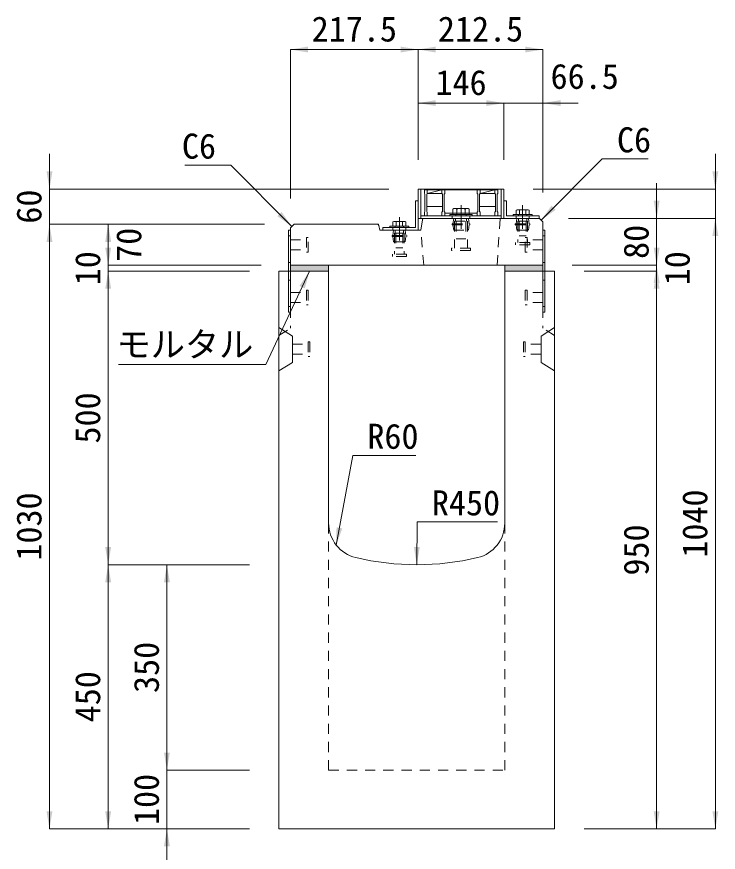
# Model space of a CAD drawing. Units: millimetres at full size. Extents: x -1934 to 78146, y -143454 to -112471.
# Drawn here: x 13717 to 14912, y -138222 to -136798 of the extents above; entities that cross this region are included whole.
import ezdxf
from ezdxf.enums import TextEntityAlignment as Align

# ---------------------------------------------------------------- set-up
doc = ezdxf.new("R2010")
doc.units = ezdxf.units.MM
doc.header["$LTSCALE"] = 23
for name, pattern in [('CHAIN', [18.5, 12, -1.5, 3.5, -1.5]), ('USER2', [1.35, 0.75, -0.6]), ('USER3', [1.35, 0.75, -0.6])]:
    doc.linetypes.add(name, pattern=pattern)
for name, color, linetype, lineweight in [('インサート', 92, 'USER2', 9), ('グレーチング', 7, 'Continuous', 9), ('ジョイント', 7, 'Continuous', 5), ('モルタル', 7, 'Continuous', 13), ('作業エリア', 11, 'Continuous', 13), ('受枠', 3, 'Continuous', 13), ('寸法線', 7, 'Continuous', 13), ('引出線', 4, 'Continuous', 13), ('本体', 2, 'Continuous', 13), ('ｲﾝｻｰﾄ', 3, 'USER3', 5)]:
    doc.layers.add(name, color=color, linetype=linetype, lineweight=lineweight)
doc.layers.add('ハッチング_モルタル', color=30, linetype='Continuous')
doc.styles.add('ＭＳ ゴシック', font='')
doc.styles.get('ＭＳ ゴシック').set_extended_font_data('MS Gothic')

# ---------------------------------------------------------------- blocks, each defined once
blk = doc.blocks.new('filled_arrow')
at = {"color": 0, "linetype": 'Continuous', "lineweight": -2}
blk.add_solid([(7.5, 1.25), (0, 0), (7.5, -1.25)], dxfattribs=at)

msp = doc.modelspace()

# ---------------------------------------------------------------- hatches: boundary and pattern name
at = {"layer": 'ハッチング_モルタル'}
for points in [[(14183.15, -137221.87), (14183.15, -137231.87), (14248.15, -137231.87), (14248.15, -137221.87)], [(14548.15, -137221.87), (14548.15, -137231.87), (14613.15, -137231.87), (14613.15, -137221.87)]]:
    msp.add_hatch(color=256, dxfattribs=at).paths.add_polyline_path(points)

# ---------------------------------------------------------------- linework, layer by layer
at = {"layer": 'インサート', "linetype": 'Continuous', "lineweight": 13}
for p, q in [((14461.66, -137125.07), (14459.8, -137125.92)), ((14459.8, -137125.92), (14459.8, -137135.07)), ((14485.64, -137125.07), (14461.66, -137125.07)), ((14485.64, -137125.07), (14487.5, -137125.92)), ((14487.5, -137125.92), (14487.5, -137135.07)), ((14569.17, -137127.07), (14567.7, -137127.92)), ((14567.7, -137127.92), (14567.7, -137135.07)), ((14569.17, -137127.07), (14588.13, -137127.07)), ((14588.13, -137127.07), (14589.6, -137127.92)), ((14589.6, -137127.92), (14589.6, -137135.07)), ((14487.5, -137135.07), (14459.8, -137135.07)), ((14567.7, -137135.07), (14589.6, -137135.07)), ((14359.17, -137147.07), (14357.7, -137147.92)), ((14357.7, -137147.92), (14357.7, -137155.07)), ((14357.7, -137155.07), (14379.6, -137155.07)), ((14359.17, -137147.07), (14378.13, -137147.07)), ((14378.13, -137147.07), (14379.6, -137147.92)), ((14379.6, -137147.92), (14379.6, -137155.07))]:
    msp.add_line(p, q, dxfattribs=at)
at = {"layer": 'インサート', "linetype": 'Continuous', "lineweight": 5}
for p, q in [((14466.73, -137125.92), (14466.73, -137135.07)), ((14480.58, -137125.92), (14480.58, -137135.07)), ((14573.18, -137127.92), (14573.18, -137135.07)), ((14584.13, -137127.92), (14584.13, -137135.07)), ((14363.18, -137147.92), (14363.18, -137155.07)), ((14374.13, -137147.92), (14374.13, -137155.07))]:
    msp.add_line(p, q, dxfattribs=at)
at = {"layer": 'インサート', "linetype": 'Continuous'}
for p, q in [((14492.65, -137135.07), (14454.65, -137135.07)), ((14454.65, -137135.07), (14454.65, -137137.37)), ((14492.65, -137137.37), (14454.65, -137137.37)), ((14492.65, -137135.07), (14492.65, -137137.37)), ((14562.65, -137135.07), (14594.65, -137135.07)), ((14562.65, -137135.07), (14562.65, -137137.37)), ((14562.65, -137137.37), (14594.65, -137137.37)), ((14594.65, -137135.07), (14594.65, -137137.37)), ((14352.65, -137155.07), (14384.65, -137155.07)), ((14352.65, -137155.07), (14352.65, -137157.37)), ((14352.65, -137157.37), (14384.65, -137157.37)), ((14384.65, -137155.07), (14384.65, -137157.37))]:
    msp.add_line(p, q, dxfattribs=at)
at = {"layer": 'インサート'}
for p, q in [((14459.9, -137151.12), (14461.15, -137141.87)), ((14461.15, -137141.87), (14486.15, -137141.87)), ((14464.2, -137141.87), (14464.2, -137146.87)), ((14464.65, -137135.07), (14464.65, -137137.37)), ((14482.65, -137135.07), (14482.65, -137137.37)), ((14483.1, -137141.87), (14483.1, -137146.87)), ((14487.4, -137151.12), (14486.15, -137141.87)), ((14567.4, -137151.12), (14568.65, -137141.87)), ((14568.65, -137141.87), (14588.65, -137141.87)), ((14571.53, -137141.87), (14571.53, -137146.87)), ((14571.65, -137135.07), (14571.65, -137137.37)), ((14585.65, -137135.07), (14585.65, -137137.37)), ((14585.78, -137141.87), (14585.78, -137146.87)), ((14589.9, -137151.12), (14588.65, -137141.87)), ((14361.65, -137155.07), (14361.65, -137157.37)), ((14375.65, -137155.07), (14375.65, -137157.37)), ((14458.65, -137151.12), (14488.65, -137151.12)), ((14458.65, -137151.12), (14458.65, -137152.62)), ((14458.65, -137152.62), (14488.65, -137152.62)), ((14459.9, -137152.62), (14461.15, -137161.87)), ((14462.75, -137146.87), (14484.55, -137146.87)), ((14462.75, -137146.87), (14462.75, -137192.37)), ((14465.65, -137146.87), (14465.65, -137176.87)), ((14481.65, -137146.87), (14481.65, -137176.87)), ((14484.55, -137146.87), (14484.55, -137192.37)), ((14487.4, -137152.62), (14486.15, -137161.87)), ((14488.65, -137151.12), (14488.65, -137152.62)), ((14566.15, -137151.12), (14591.15, -137151.12)), ((14566.15, -137151.12), (14566.15, -137152.62)), ((14566.15, -137152.62), (14591.15, -137152.62)), ((14567.4, -137152.62), (14568.65, -137161.87)), ((14570.4, -137146.87), (14586.9, -137146.87)), ((14570.4, -137146.87), (14570.4, -137182.87)), ((14572.65, -137146.87), (14572.65, -137171.87)), ((14584.65, -137146.87), (14584.65, -137171.87)), ((14586.9, -137146.87), (14586.9, -137182.87)), ((14589.9, -137152.62), (14588.65, -137161.87)), ((14591.15, -137151.12), (14591.15, -137152.62)), ((14213.15, -137174.37), (14210.15, -137174.37)), ((14210.15, -137174.37), (14210.15, -137199.37)), ((14213.15, -137199.37), (14213.15, -137174.37)), ((14356.15, -137171.12), (14381.15, -137171.12)), ((14356.15, -137171.12), (14356.15, -137172.62)), ((14356.15, -137172.62), (14381.15, -137172.62)), ((14357.4, -137171.12), (14358.65, -137161.87)), ((14357.4, -137172.62), (14358.65, -137181.87)), ((14358.65, -137161.87), (14378.65, -137161.87)), ((14360.4, -137166.87), (14376.9, -137166.87)), ((14360.4, -137166.87), (14360.4, -137202.87)), ((14361.53, -137161.87), (14361.53, -137166.87)), ((14362.65, -137166.87), (14362.65, -137191.87)), ((14374.65, -137166.87), (14374.65, -137191.87)), ((14375.78, -137161.87), (14375.78, -137166.87)), ((14376.9, -137166.87), (14376.9, -137202.87)), ((14379.9, -137171.12), (14378.65, -137161.87)), ((14379.9, -137172.62), (14378.65, -137181.87)), ((14381.15, -137171.12), (14381.15, -137172.62)), ((14461.15, -137161.87), (14486.15, -137161.87)), ((14568.65, -137161.87), (14588.65, -137161.87)), ((14572.65, -137171.87), (14584.65, -137171.87)), ((14583.15, -137174.37), (14586.15, -137174.37)), ((14583.15, -137199.37), (14583.15, -137174.37)), ((14586.15, -137174.37), (14586.15, -137199.37)), ((14183.15, -137178.37), (14210.15, -137178.37)), ((14183.15, -137178.37), (14183.15, -137195.37)), ((14358.65, -137181.87), (14378.65, -137181.87)), ((14465.65, -137176.87), (14481.65, -137176.87)), ((14566.65, -137186.87), (14566.65, -137182.87)), ((14590.65, -137182.87), (14566.65, -137182.87)), ((14590.65, -137186.87), (14566.65, -137186.87)), ((14613.15, -137178.37), (14586.15, -137178.37)), ((14590.65, -137182.87), (14590.65, -137186.87)), ((14613.15, -137178.37), (14613.15, -137195.37)), ((14183.15, -137195.37), (14210.15, -137195.37)), ((14210.15, -137199.37), (14213.15, -137199.37)), ((14356.65, -137206.87), (14356.65, -137202.87)), ((14380.65, -137202.87), (14356.65, -137202.87)), ((14362.65, -137191.87), (14374.65, -137191.87)), ((14380.65, -137202.87), (14380.65, -137206.87)), ((14457.65, -137196.87), (14457.65, -137192.37)), ((14489.65, -137192.37), (14457.65, -137192.37)), ((14489.65, -137196.87), (14457.65, -137196.87)), ((14489.65, -137192.37), (14489.65, -137196.87)), ((14586.15, -137199.37), (14583.15, -137199.37)), ((14613.15, -137195.37), (14586.15, -137195.37)), ((14380.65, -137206.87), (14356.65, -137206.87))]:
    msp.add_line(p, q, dxfattribs=at)
at = {"layer": 'インサート', "linetype": 'Continuous', "lineweight": 5}
for centre, radius, start, end in [((14463.26, -137132.58), 7.5, 62.50883, 117.49117), ((14473.65, -137153.81), 28.73, 76.05376, 103.94624), ((14484.04, -137132.58), 7.5, 62.50883, 117.49117), ((14570.44, -137131.92), 4.85, 55.61575, 124.38425), ((14578.65, -137145.19), 18.12, 72.41205, 107.58795), ((14586.86, -137131.92), 4.85, 55.61575, 124.38425), ((14360.44, -137151.92), 4.85, 55.61575, 124.38425), ((14368.65, -137165.19), 18.12, 72.41205, 107.58795), ((14376.86, -137151.92), 4.85, 55.61575, 124.38425)]:
    msp.add_arc(centre, radius, start, end, dxfattribs=at)
at = {"layer": 'グレーチング'}
for p, q in [((14411.15, -137093.37), (14411.15, -137099.37)), ((14411.15, -137093.37), (14536.15, -137093.37)), ((14411.15, -137099.37), (14412.15, -137100.37)), ((14412.15, -137100.37), (14412.15, -137130.37)), ((14416.15, -137099.37), (14415.15, -137100.37)), ((14415.15, -137100.37), (14415.15, -137130.37)), ((14416.15, -137093.37), (14416.15, -137099.37)), ((14416.15, -137099.37), (14441.15, -137093.37)), ((14416.15, -137099.37), (14441.15, -137099.37)), ((14441.15, -137093.37), (14441.15, -137099.37)), ((14441.15, -137099.37), (14442.15, -137100.37)), ((14442.15, -137100.37), (14442.15, -137130.37)), ((14446.15, -137099.37), (14445.15, -137100.37)), ((14445.15, -137100.37), (14445.15, -137130.37)), ((14446.15, -137093.37), (14446.15, -137099.37)), ((14501.15, -137093.37), (14501.15, -137099.37)), ((14501.15, -137099.37), (14502.15, -137100.37)), ((14502.15, -137100.37), (14502.15, -137130.37)), ((14506.15, -137099.37), (14505.15, -137100.37)), ((14505.15, -137100.37), (14505.15, -137130.37)), ((14506.15, -137099.37), (14531.15, -137093.37)), ((14506.15, -137093.37), (14506.15, -137099.37)), ((14506.15, -137099.37), (14531.15, -137099.37)), ((14531.15, -137093.37), (14531.15, -137099.37)), ((14531.15, -137099.37), (14532.15, -137100.37)), ((14532.15, -137100.37), (14532.15, -137130.37)), ((14536.15, -137099.37), (14535.15, -137100.37)), ((14535.15, -137100.37), (14535.15, -137130.37)), ((14536.15, -137093.37), (14536.15, -137099.37)), ((14411.15, -137131.37), (14412.15, -137130.37)), ((14411.15, -137137.37), (14411.15, -137131.37)), ((14442.15, -137121.37), (14415.15, -137121.37)), ((14416.15, -137131.37), (14415.15, -137130.37)), ((14416.15, -137137.37), (14416.15, -137131.37)), ((14441.15, -137131.37), (14442.15, -137130.37)), ((14441.15, -137137.37), (14441.15, -137131.37)), ((14446.15, -137131.37), (14445.15, -137130.37)), ((14446.15, -137137.37), (14446.15, -137131.37)), ((14501.15, -137131.37), (14502.15, -137130.37)), ((14501.15, -137137.37), (14501.15, -137131.37)), ((14532.15, -137121.37), (14505.15, -137121.37)), ((14506.15, -137131.37), (14505.15, -137130.37)), ((14506.15, -137137.37), (14506.15, -137131.37)), ((14531.15, -137131.37), (14532.15, -137130.37)), ((14531.15, -137137.37), (14531.15, -137131.37)), ((14536.15, -137131.37), (14535.15, -137130.37)), ((14536.15, -137137.37), (14536.15, -137131.37)), ((14411.15, -137137.37), (14416.15, -137137.37)), ((14441.15, -137137.37), (14446.15, -137137.37)), ((14501.15, -137132.87), (14446.15, -137132.87)), ((14501.15, -137137.37), (14506.15, -137137.37)), ((14531.15, -137137.37), (14536.15, -137137.37))]:
    msp.add_line(p, q, dxfattribs=at)
at = {"layer": 'ジョイント'}
for p, q in [((14179.95, -137161.87), (14183.15, -137161.87)), ((14179.95, -137161.87), (14179.95, -137301.87)), ((14183.15, -137161.87), (14183.15, -137301.87)), ((14613.15, -137161.87), (14616.35, -137161.87)), ((14613.15, -137161.87), (14613.15, -137301.87)), ((14616.35, -137161.87), (14616.35, -137301.87)), ((14179.95, -137301.87), (14183.15, -137301.87)), ((14613.15, -137301.87), (14616.35, -137301.87))]:
    msp.add_line(p, q, dxfattribs=at)
at = {"layer": 'ジョイント', "linetype": 'USER2'}
for p, q in [((14179.95, -137171.87), (14183.15, -137171.87)), ((14613.15, -137171.87), (14616.35, -137171.87)), ((14179.95, -137216.87), (14183.15, -137216.87)), ((14613.15, -137216.87), (14616.35, -137216.87)), ((14179.95, -137246.87), (14183.15, -137246.87)), ((14613.15, -137246.87), (14616.35, -137246.87)), ((14179.95, -137291.87), (14183.15, -137291.87)), ((14613.15, -137291.87), (14616.35, -137291.87))]:
    msp.add_line(p, q, dxfattribs=at)
at = {"layer": 'モルタル'}
for points in [[(14183.15, -137221.87), (14248.15, -137221.87), (14248.15, -137231.87), (14183.15, -137231.87)], [(14548.15, -137221.87), (14613.15, -137221.87), (14613.15, -137231.87), (14548.15, -137231.87)]]:
    msp.add_lwpolyline(points, close=True, dxfattribs=at)
at = {"layer": '作業エリア'}
for p, q in [((14407.77, -137144.43), (14408.15, -137141.87)), ((14408.15, -137141.87), (14410.73, -137141.87)), ((14330.69, -137151.87), (14333.15, -137151.87)), ((14333.15, -137151.87), (14333.63, -137154.29))]:
    msp.add_line(p, q, dxfattribs=at)
at = {"layer": '受枠'}
for p, q in [((14400.65, -137091.87), (14546.65, -137091.87)), ((14400.65, -137091.87), (14400.65, -137141.87)), ((14405.15, -137091.87), (14405.15, -137141.87)), ((14542.15, -137091.87), (14542.15, -137141.87)), ((14546.65, -137091.87), (14546.65, -137141.87)), ((14396.15, -137157.37), (14396.15, -137111.87)), ((14396.15, -137111.87), (14400.65, -137111.87)), ((14400.65, -137111.87), (14400.65, -137161.87)), ((14551.15, -137111.87), (14546.65, -137111.87)), ((14551.15, -137137.37), (14551.15, -137111.87)), ((14400.65, -137141.87), (14546.65, -137141.87)), ((14405.15, -137137.37), (14542.15, -137137.37)), ((14546.65, -137141.87), (14606.65, -137141.87)), ((14606.65, -137137.37), (14551.15, -137137.37)), ((14606.65, -137141.87), (14606.65, -137137.37)), ((14340.65, -137161.87), (14340.65, -137157.37)), ((14340.65, -137157.37), (14396.15, -137157.37)), ((14400.65, -137161.87), (14340.65, -137161.87))]:
    msp.add_line(p, q, dxfattribs=at)
at = {"layer": '受枠', "linetype": 'CHAIN'}
for p, q in [((14473.65, -137119.62), (14473.65, -137159.62)), ((14578.65, -137119.62), (14578.65, -137159.62)), ((14368.65, -137139.62), (14368.65, -137179.62))]:
    msp.add_line(p, q, dxfattribs=at)
at = {"layer": '受枠', "linetype": 'USER2'}
for p, q in [((14458.65, -137137.37), (14458.65, -137141.87)), ((14488.65, -137137.37), (14488.65, -137141.87)), ((14567.65, -137137.37), (14567.65, -137141.87)), ((14589.65, -137137.37), (14589.65, -137141.87)), ((14357.65, -137157.37), (14357.65, -137161.87)), ((14379.65, -137157.37), (14379.65, -137161.87))]:
    msp.add_line(p, q, dxfattribs=at)
at = {"layer": '寸法線'}
for p, q in [((14183.15, -136854.2), (14400.65, -136854.2)), ((14183.15, -137107.87), (14183.15, -136854.2)), ((14400.65, -137041.87), (14400.65, -136854.2)), ((14400.65, -136854.2), (14613.15, -136854.2)), ((14400.65, -137041.87), (14400.65, -136854.2)), ((14613.15, -137097.87), (14613.15, -136854.2)), ((14400.65, -136945.42), (14546.65, -136945.42)), ((14400.65, -137041.87), (14400.65, -136945.42)), ((14486.65, -136945.42), (14673.15, -136945.42)), ((14546.65, -137041.87), (14546.65, -136945.42)), ((14546.65, -137041.87), (14546.65, -136945.42)), ((14613.15, -137097.87), (14613.15, -136945.42)), ((13772.59, -137211.87), (13772.59, -137031.87)), ((14906.91, -137201.87), (14906.91, -137031.87)), ((14806.91, -137281.87), (14806.91, -137081.87)), ((14806.91, -137281.87), (14806.91, -137081.87)), ((14350.65, -137091.87), (13772.59, -137091.87)), ((14596.65, -137091.87), (14906.91, -137091.87)), ((14656.65, -137141.87), (14806.91, -137141.87)), ((14656.65, -137141.87), (14906.91, -137141.87)), ((14656.65, -137141.87), (14806.91, -137141.87)), ((14657.15, -137141.87), (14906.91, -137141.87)), ((14906.91, -138181.87), (14906.91, -137141.87)), ((14139.15, -137151.87), (13772.59, -137151.87)), ((13772.59, -138181.87), (13772.59, -137151.87)), ((14139.15, -137151.87), (13772.59, -137151.87)), ((13872.58, -137221.87), (13872.58, -137151.87)), ((14139.15, -137151.87), (13872.58, -137151.87)), ((13872.58, -137291.87), (13872.58, -137161.87)), ((14806.91, -137161.87), (14806.91, -137291.87)), ((14806.91, -137161.87), (14806.91, -137291.87)), ((14133.15, -137221.87), (13872.58, -137221.87)), ((14133.15, -137221.87), (13872.58, -137221.87)), ((14663.15, -137221.87), (14806.91, -137221.87)), ((14663.15, -137221.87), (14806.91, -137221.87)), ((14663.15, -137221.87), (14806.91, -137221.87)), ((14663.15, -137221.87), (14806.91, -137221.87)), ((14113.15, -137231.87), (13872.58, -137231.87)), ((13872.59, -137231.87), (13872.59, -137731.87)), ((14113.15, -137231.87), (13872.59, -137231.87)), ((14683.15, -137231.87), (14806.91, -137231.87)), ((14683.15, -137231.87), (14806.91, -137231.87)), ((14683.15, -137231.87), (14806.91, -137231.87)), ((14806.91, -138181.87), (14806.91, -137231.87)), ((13872.59, -138181.87), (13872.59, -137731.87)), ((14113.15, -137731.87), (13872.59, -137731.87)), ((14113.15, -137731.87), (13872.59, -137731.87)), ((13972.59, -137731.87), (13972.59, -138081.87)), ((14113.15, -137731.87), (13972.59, -137731.87)), ((13972.59, -138021.87), (13972.59, -138241.87)), ((14113.15, -138081.87), (13972.59, -138081.87)), ((14113.15, -138081.87), (13972.59, -138081.87)), ((14113.15, -138181.87), (13772.59, -138181.87)), ((14113.15, -138181.87), (13872.59, -138181.87)), ((14113.15, -138181.87), (13972.59, -138181.87)), ((14683.15, -138181.87), (14806.91, -138181.87)), ((14683.15, -138181.87), (14906.91, -138181.87))]:
    msp.add_line(p, q, dxfattribs=at)
at = {"layer": '引出線'}
for points in [[(14610.15, -137144.87), (14714.32, -137040.71), (14792.31, -137040.71)], [(14185.43, -137155.59), (14081.26, -137051.42), (14003.27, -137051.42)], [(14215.65, -137231.87), (14141.26, -137390.82), (13890.35, -137390.82)], [(14261.08, -137698.56), (14289.07, -137545.77), (14396.76, -137545.77)], [(14398.15, -137731.87), (14398.94, -137659.15), (14535.87, -137659.15)]]:
    msp.add_lwpolyline(points, dxfattribs=at)
at = {"layer": '本体'}
for p, q in [((14407.77, -137144.43), (14405.15, -137161.87)), ((14410.73, -137141.87), (14607.15, -137141.87)), ((14607.15, -137141.87), (14613.15, -137147.87)), ((14183.15, -137157.87), (14189.15, -137151.87)), ((14183.15, -137157.87), (14183.15, -137221.87)), ((14189.15, -137151.87), (14330.69, -137151.87)), ((14333.63, -137154.29), (14335.15, -137161.87)), ((14613.15, -137147.87), (14613.15, -137221.87)), ((14335.15, -137161.87), (14405.15, -137161.87)), ((14183.15, -137221.87), (14613.15, -137221.87)), ((14183.15, -137231.87), (14248.15, -137231.87)), ((14548.15, -137231.87), (14613.15, -137231.87))]:
    msp.add_line(p, q, dxfattribs=at)
at = {"layer": '本体', "linetype": 'USER2', "lineweight": 15}
for p, q in [((14535.15, -137221.87), (14540.15, -137141.87)), ((14410.15, -137221.87), (14405.15, -137161.87))]:
    msp.add_line(p, q, dxfattribs=at)
at = {"layer": '本体', "lineweight": 20}
for p, q in [((14163.15, -137231.87), (14163.15, -138181.87)), ((14248.15, -137231.87), (14163.15, -137231.87)), ((14248.15, -137661.35), (14248.15, -137231.87)), ((14548.15, -137661.35), (14548.15, -137231.87)), ((14633.15, -137231.87), (14548.15, -137231.87)), ((14633.15, -138181.87), (14633.15, -137231.87)), ((14163.15, -138181.87), (14633.15, -138181.87))]:
    msp.add_line(p, q, dxfattribs=at)
at = {"layer": '本体', "linetype": 'USER3', "lineweight": 5}
for p, q in [((14183.15, -137231.87), (14183.15, -137328.88)), ((14613.15, -137231.87), (14613.15, -137328.88)), ((14163.15, -137341.38), (14183.15, -137328.88)), ((14633.15, -137341.38), (14613.15, -137328.88))]:
    msp.add_line(p, q, dxfattribs=at)
at = {"layer": '本体', "lineweight": 5}
for p, q in [((14163.15, -137327.88), (14186.35, -137342.38)), ((14633.15, -137327.88), (14609.95, -137342.38)), ((14186.35, -137342.38), (14186.35, -137387.38)), ((14609.95, -137342.38), (14609.95, -137387.38)), ((14163.15, -137401.88), (14186.35, -137387.38)), ((14633.15, -137401.88), (14609.95, -137387.38))]:
    msp.add_line(p, q, dxfattribs=at)
at = {"layer": '本体', "linetype": 'USER3', "lineweight": 9}
for p, q in [((14248.15, -137661.35), (14248.15, -138081.87)), ((14548.15, -137661.35), (14548.15, -138081.87)), ((14248.15, -138081.87), (14548.15, -138081.87))]:
    msp.add_line(p, q, dxfattribs=at)
at = {"layer": '本体'}
for centre, start, end in [((14410.73, -137144.87), 90, 171.46923), ((14330.69, -137154.87), 11.30993, 90)]:
    msp.add_arc(centre, 3, start, end, dxfattribs=at)
at = {"layer": '本体', "lineweight": 20}
for centre, radius, start, end in [((14308.15, -137661.35), 60, 180, 256.65776), ((14488.15, -137661.35), 60, 283.34229, 0), ((14398.15, -137281.87), 450, 256.65776, 283.34229)]:
    msp.add_arc(centre, radius, start, end, dxfattribs=at)
at = {"layer": 'ｲﾝｻｰﾄ'}
for p, q in [((14183.15, -137268.37), (14210.15, -137268.37)), ((14210.15, -137264.38), (14210.15, -137289.37)), ((14210.15, -137264.38), (14213.15, -137264.38)), ((14213.15, -137264.38), (14213.15, -137289.37)), ((14583.15, -137264.38), (14583.15, -137289.37)), ((14586.15, -137264.38), (14583.15, -137264.38)), ((14586.15, -137264.38), (14586.15, -137289.37)), ((14613.15, -137268.37), (14586.15, -137268.37)), ((14183.15, -137285.38), (14210.15, -137285.38)), ((14613.15, -137285.38), (14586.15, -137285.38)), ((14210.15, -137289.37), (14213.15, -137289.37)), ((14586.15, -137289.37), (14583.15, -137289.37)), ((14186.35, -137356.38), (14213.35, -137356.38)), ((14186.35, -137356.38), (14186.35, -137373.38)), ((14213.35, -137352.38), (14213.35, -137377.38)), ((14213.35, -137352.38), (14216.35, -137352.38)), ((14216.35, -137352.38), (14216.35, -137377.38)), ((14579.95, -137352.38), (14579.95, -137377.38)), ((14582.95, -137352.38), (14579.95, -137352.38)), ((14582.95, -137352.38), (14582.95, -137377.38)), ((14609.95, -137356.38), (14582.95, -137356.38)), ((14609.95, -137356.38), (14609.95, -137373.38)), ((14186.35, -137373.38), (14213.35, -137373.38)), ((14609.95, -137373.38), (14582.95, -137373.38)), ((14213.35, -137377.38), (14216.35, -137377.38)), ((14582.95, -137377.38), (14579.95, -137377.38))]:
    msp.add_line(p, q, dxfattribs=at)

# ---------------------------------------------------------------- block references
at = {"layer": '寸法線', "xscale": 4, "yscale": 4}
for p in [(14183.15, -136854.2), (14400.65, -136854.2), (14400.65, -136945.42), (14613.15, -136945.42)]:
    msp.add_blockref('filled_arrow', p, dxfattribs=at)
for p, rotation in [((14400.65, -136854.2), 180), ((14613.15, -136854.2), 180), ((14546.65, -136945.42), 180), ((14546.65, -136945.42), 180), ((13772.59, -137091.87), 90), ((14906.91, -137091.87), 90), ((14806.91, -137141.87), 90), ((14806.91, -137141.87), 90), ((14906.91, -137141.87), 270), ((14906.91, -137141.87), 270), ((13772.59, -137151.87), 270), ((13772.59, -137151.87), 270), ((13872.58, -137151.87), 270), ((13872.58, -137221.87), 90), ((13872.58, -137221.87), 90), ((14806.91, -137221.87), 90), ((14806.91, -137221.87), 90), ((14806.91, -137221.87), 270), ((14806.91, -137221.87), 270), ((13872.58, -137231.87), 270), ((13872.59, -137231.87), 270), ((14806.91, -137231.87), 270), ((14806.91, -137231.87), 270), ((14806.91, -137231.87), 270), ((13872.59, -137731.87), 90), ((13872.59, -137731.87), 270), ((13972.59, -137731.87), 270), ((13972.59, -138081.87), 90), ((13972.59, -138081.87), 90), ((13772.59, -138181.87), 90), ((13872.59, -138181.87), 90), ((14806.91, -138181.87), 90), ((14906.91, -138181.87), 90), ((13972.59, -138181.87), 270)]:
    msp.add_blockref('filled_arrow', p, dxfattribs=dict(at, rotation=rotation))
at = {"layer": '引出線', "xscale": 4, "yscale": 4}
for p, rotation in [((14185.43, -137155.59), 135), ((14610.15, -137144.87), 45), ((14215.65, -137231.87), 244.9), ((14261.08, -137698.56), 79.6), ((14398.15, -137731.87), 89.4)]:
    msp.add_blockref('filled_arrow', p, dxfattribs=dict(at, rotation=rotation))

# ---------------------------------------------------------------- texts
at = {"layer": '寸法線', "style": 'ＭＳ ゴシック'}
for s, p in [('217.5', (14291.9, -136819.2)), ('212.5', (14506.9, -136819.2)), ('146', (14473.65, -136910.42)), ('66.5', (14684.32, -136899.89))]:
    msp.add_text(s, height=42.72, dxfattribs=at).set_placement(p, align=Align.MIDDLE_CENTER)
for s, p in [('60', (13737.59, -137121.87)), ('80', (14771.91, -137181.87)), ('80', (14771.91, -137181.87)), ('70', (13907.58, -137186.87)), ('10', (13837.58, -137226.87)), ('10', (14841.91, -137226.87)), ('10', (14841.91, -137226.87)), ('500', (13837.59, -137481.87)), ('1030', (13737.59, -137666.87)), ('1040', (14871.91, -137661.87)), ('950', (14771.91, -137706.87)), ('350', (13937.59, -137906.87)), ('450', (13837.59, -137956.87)), ('100', (13937.59, -138131.87))]:
    msp.add_text(s, height=42.72, rotation=90, dxfattribs=at).set_placement(p, align=Align.MIDDLE_CENTER)
at = {"layer": '引出線', "style": 'ＭＳ ゴシック'}
for s, p in [('C6', (14739.32, -136986.71)), ('R60', (14314.07, -137491.77)), ('R450', (14423.94, -137605.15))]:
    msp.add_text(s, height=42.72, dxfattribs=at).set_placement(p, align=Align.TOP_LEFT)
msp.add_text('C6', height=42.72, dxfattribs=at).set_placement((14056.26, -136997.42), align=Align.TOP_RIGHT)
msp.add_text('モルタル', height=42.72, dxfattribs=at).set_placement((14003.3, -137335.22), align=Align.TOP_CENTER)

doc.saveas('drawing.dxf')
